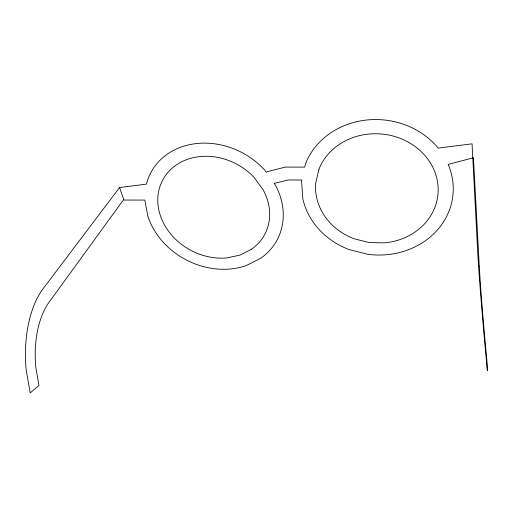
<?xml version="1.0" encoding="UTF-8"?>
<svg xmlns="http://www.w3.org/2000/svg" width="513" height="513" viewBox="0 0 513 513"><rect width="100%" height="100%" fill="white"/><g stroke="black" fill="none" stroke-linecap="round" stroke-linejoin="round"><path stroke-width="0.77" d="M123.71 199.467L49.081 302.215A67.107 34.442 88.2 0 0 35.807 367.295L38.956 385.468L30.196 392.907L26.182 369.982A83.157 42.752 88.2 0 1 43.265 288.518L119.567 187.521L146.404 184.141A71.551 60.457 28.1 0 1 195.709 143.64A71.551 60.457 28.1 0 1 264.554 169.906L266.234 172.253L267.395 171.605L285.433 167.078L304.741 167.129L305.415 164.128A75.995 67.652 5.8 0 1 365.442 120.151A75.995 67.652 5.8 0 1 438.211 148.09L472.05 143.839L477.59 250.017A96.425 2.039 85 0 0 484.817 343.543L487.35 370.649L487.074 362.435L485.074 341.023A77.764 1.642 85 0 1 479.289 266.427M119.567 187.521L123.909 200.038L144.833 200.083L147.847 216.23A71.551 60.457 28.1 0 0 246.221 265.593L260.572 258.36A71.551 60.457 28.1 0 0 275.417 185.103L274.205 183.404L288.3 179.948L301.868 180.031L301.593 181.275L302.805 198.589A75.995 67.652 5.8 0 0 349.359 249.664L367.565 254.249A75.995 67.652 5.8 0 0 448.176 164.416L473.441 157.76L479.289 266.375M318.945 169.213L315.7 183.045A61.393 54.635 5.8 0 0 354.246 238.814L369.11 242.54L384.493 242.873A61.393 54.635 5.8 0 0 438.153 191.304A61.393 54.635 5.8 0 0 387.956 134.893A61.393 54.635 5.8 0 0 318.945 169.213M251.671 249.119L240.071 255.083L226.855 257.936A57.809 48.825 28.1 0 1 162.429 220.846A57.809 48.825 28.1 0 1 182.865 161.223A57.809 48.825 28.1 0 1 254.358 177.697L263.143 189.842A57.809 48.825 28.1 0 1 251.671 249.119"/></g></svg>
